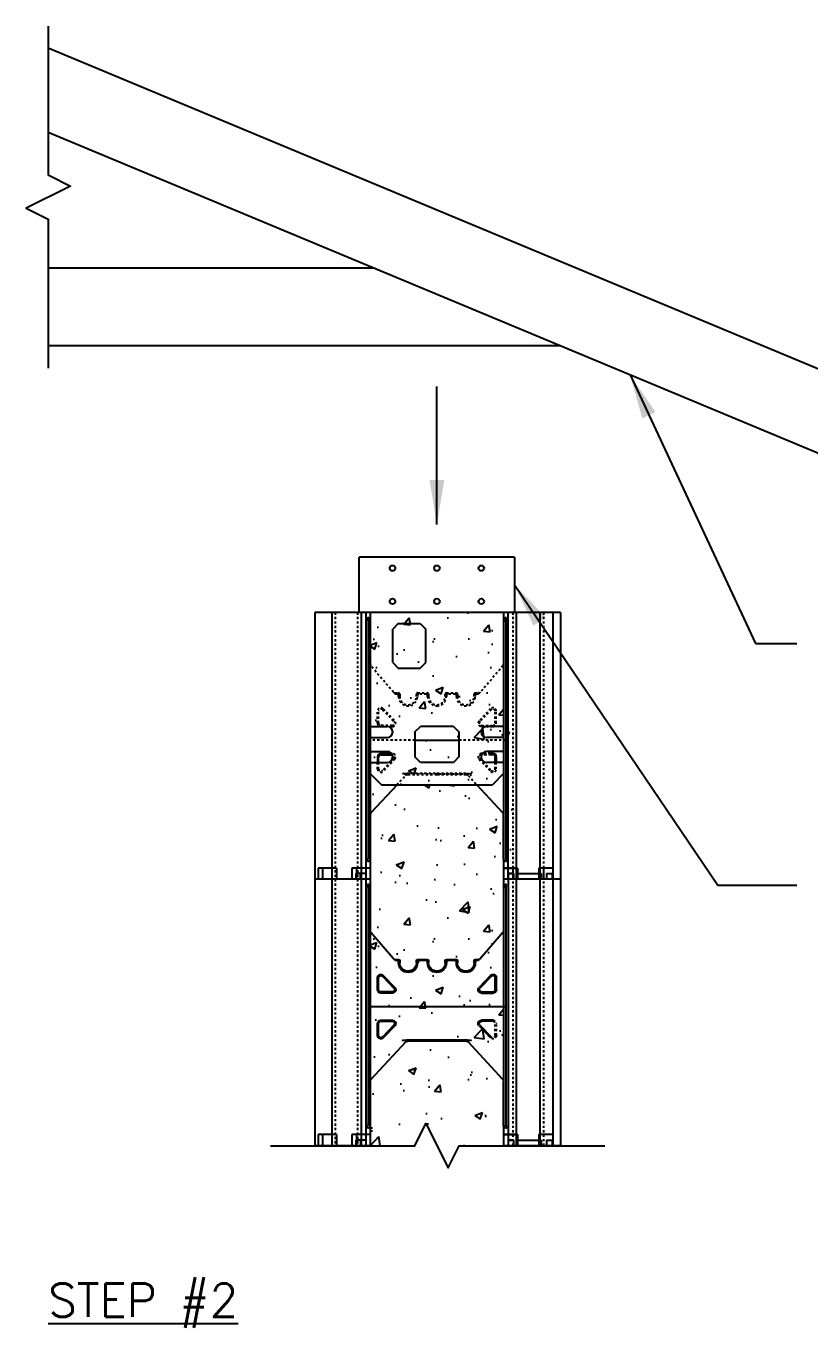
# Model space of a CAD drawing. Header units: inches. Extents: x -50 to 119, y -110 to 80.
# Drawn here: x -49.5 to -14.2, y -41.9 to 16.7 of the extents above; entities that cross this region are included whole.
import ezdxf

# ---------------------------------------------------------------- set-up
doc = ezdxf.new("R2010")
doc.units = ezdxf.units.IN
doc.header["$MEASUREMENT"] = 0
doc.linetypes.add('DASHED2', pattern=[0.375, 0.25, -0.125])
doc.linetypes.add('HIDDEN2', pattern=[0.1875, 0.125, -0.0625])
for name, color, linetype in [('LAYER 12', 12, 'Continuous'), ('LAYER 13', 13, 'Continuous'), ('LAYER 3', 3, 'Continuous'), ('LAYER 5', 5, 'Continuous'), ('LAYER 7', 7, 'Continuous'), ('LAYER 8', 8, 'Continuous')]:
    doc.layers.add(name, color=color, linetype=linetype)
doc.styles.add('NOTES', font='simplex.shx', dxfattribs={"height": 1})
doc.dimstyles.new('DIM-16', dxfattribs={"dimscale": 16, "dimtxt": 0.09375, "dimasz": 0.125, "dimexe": 0.1875, "dimexo": 0.0625, "dimgap": 0.0625, "dimtad": 0, "dimtih": 1, "dimtoh": 1, "dimdec": 4, "dimzin": 3, "dimdsep": 46, "dimlunit": 4, "dimtxsty": 'NOTES', "dimcen": 0.0625, "dimclrt": 4, "dimadec": 0, "dimazin": 0, "dimtfac": 1, "dimtdec": 4, "dimtofl": 0, "dimtmove": 0, "dimatfit": 3, "dimfxl": 1, "dimfrac": 2, "dimtolj": 1, "dimtzin": 0, "dimarcsym": 0})

# ---------------------------------------------------------------- blocks, each defined once
blk = doc.blocks.new('A$C01DD0D20')
at = {"layer": 'LAYER 12'}
for p, q in [((0.35, 12.5), (0.975, 12.5)), ((0.35, 12.5), (0.35, 0)), ((0.35, 12.5), (0.975, 12.5)), ((0.35, 12.5), (0.35, 12)), ((0.925, 12.5), (0.925, 0)), ((0.975, 12.5), (0.975, 12)), ((0.975, 12.5), (0.975, 12)), ((1.937, 12.5), (1.937, 12)), ((1.937, 12.5), (2.562, 12.5)), ((1.937, 12.5), (1.937, 12)), ((1.937, 12.5), (2.562, 12.5)), ((1.987, 12.5), (1.987, 0)), ((2.562, 12.5), (2.562, 12)), ((8.562, 12.5), (9.187, 12.5)), ((8.562, 12.5), (8.562, 12)), ((8.562, 12.5), (9.187, 12.5)), ((9.187, 12.5), (9.187, 12)), ((9.187, 12.5), (9.187, 12)), ((10.087, 12.5), (10.087, 12)), ((10.087, 12.5), (10.712, 12.5)), ((10.087, 12.5), (10.087, 12)), ((10.087, 12.5), (10.712, 12.5)), ((10.712, 12.5), (10.712, 12)), ((10.712, 12.5), (10.712, 12)), ((2.112, 12.25), (2.112, 12)), ((2.112, 12.25), (2.362, 12.25)), ((2.362, 12.25), (2.362, 0)), ((2.41, 11.727), (2.497, 11.777)), ((2.456, 11.648), (2.41, 11.727)), ((2.497, 11.777), (2.556, 11.675)), ((8.569, 11.675), (8.628, 11.777)), ((8.628, 11.777), (8.715, 11.727)), ((8.715, 11.727), (8.669, 11.648)), ((8.762, 12.25), (8.762, 0)), ((8.762, 12.25), (9.012, 12.25)), ((8.762, 12.25), (8.762, 12)), ((8.762, 12.25), (9.012, 12.25)), ((8.977, 12), (8.977, 0)), ((9.012, 12.25), (9.012, 12)), ((9.012, 12.25), (9.012, 12)), ((10.297, 12), (10.297, 0)), ((2.462, 11.625), (2.462, 0.927)), ((2.462, 11.586), (2.462, 11.623)), ((2.562, 11.65), (2.562, 9.67)), ((8.562, 9.67), (8.562, 11.65)), ((8.662, 11.625), (8.662, 0.927)), ((8.662, 11.623), (8.662, 11.586)), ((2.562, 9.67), (2.562, 2.909)), ((2.59, 9.601), (3.608, 8.411)), ((7.517, 8.411), (8.535, 9.601)), ((8.562, 2.909), (8.562, 9.67)), ((3.68, 8.38), (3.687, 8.38)), ((3.837, 8.38), (3.68, 8.38)), ((3.687, 8.38), (3.687, 8.33)), ((3.687, 8.33), (3.787, 8.33)), ((3.837, 8.28), (3.837, 8.225)), ((3.887, 8.225), (3.887, 8.33)), ((4.637, 8.33), (4.637, 8.225)), ((5.137, 8.38), (4.687, 8.38)), ((4.687, 8.225), (4.687, 8.28)), ((4.737, 8.33), (5.087, 8.33)), ((5.137, 8.28), (5.137, 8.225)), ((5.187, 8.225), (5.187, 8.33)), ((5.937, 8.33), (5.937, 8.225)), ((6.437, 8.38), (5.987, 8.38)), ((5.987, 8.225), (5.987, 8.28)), ((6.037, 8.33), (6.387, 8.33)), ((6.437, 8.28), (6.437, 8.225)), ((6.487, 8.225), (6.487, 8.33)), ((7.237, 8.33), (7.237, 8.225)), ((7.445, 8.38), (7.287, 8.38)), ((7.287, 8.225), (7.287, 8.28)), ((7.337, 8.33), (7.437, 8.33)), ((7.437, 8.33), (7.437, 8.38)), ((7.437, 8.38), (7.445, 8.38)), ((3.11, 7.63), (3.629, 7.089)), ((3.146, 7.665), (3.665, 7.124)), ((7.979, 7.665), (7.46, 7.124)), ((8.015, 7.63), (7.496, 7.089)), ((2.887, 7.02), (2.887, 7.561)), ((2.937, 7.02), (2.937, 7.561)), ((8.187, 7.02), (8.187, 7.561)), ((8.237, 7.02), (8.237, 7.561)), ((3.557, 6.92), (3.037, 6.92)), ((3.557, 6.87), (3.037, 6.87)), ((7.568, 6.92), (8.087, 6.92)), ((7.568, 6.87), (8.087, 6.87)), ((2.462, 6.25), (8.662, 6.25)), ((3.037, 5.65), (3.557, 5.65)), ((3.037, 5.6), (3.557, 5.6)), ((3.629, 5.431), (3.11, 4.89)), ((3.665, 5.396), (3.146, 4.855)), ((7.46, 5.396), (7.979, 4.855)), ((7.496, 5.431), (8.015, 4.89)), ((8.087, 5.65), (7.568, 5.65)), ((8.087, 5.6), (7.568, 5.6)), ((8.187, 4.959), (8.187, 5.5)), ((8.237, 4.959), (8.237, 5.5)), ((4.192, 4.77), (4.036, 4.755)), ((4.036, 4.735), (4.192, 4.72)), ((5.562, 4.77), (4.192, 4.77)), ((4.192, 4.72), (5.562, 4.72)), ((4.25, 4.7), (5.562, 4.7)), ((6.933, 4.77), (5.562, 4.77)), ((5.562, 4.72), (6.933, 4.72)), ((5.562, 4.7), (6.875, 4.7)), ((7.089, 4.755), (6.933, 4.77)), ((6.933, 4.72), (7.089, 4.735)), ((2.592, 2.979), (4.144, 4.656)), ((6.981, 4.656), (8.533, 2.979)), ((2.562, 0.9), (2.562, 2.909)), ((8.562, 2.909), (8.562, 0.9)), ((2.456, 0.902), (2.41, 0.823)), ((2.41, 0.823), (2.497, 0.773)), ((2.462, 0.964), (2.462, 0.927)), ((2.497, 0.773), (2.556, 0.875)), ((8.569, 0.875), (8.628, 0.773)), ((8.628, 0.773), (8.715, 0.823)), ((8.662, 0.927), (8.662, 0.964)), ((8.715, 0.823), (8.669, 0.902)), ((0.35, 0.5), (0.975, 0.5)), ((0.35, 0.5), (0.975, 0.5)), ((0.35, 0.5), (0.35, 0)), ((0.35, 0.5), (0.975, 0.5)), ((0.35, 0.5), (0.35, 0)), ((0.35, 0.5), (0.975, 0.5)), ((0.35, 0.5), (0.975, 0.5)), ((0.35, 0.5), (0.975, 0.5)), ((0.35, 0.5), (0.975, 0.5)), ((0.35, 0.5), (0.35, 0)), ((0.35, 0.5), (0.975, 0.5)), ((0.35, 0.5), (0.35, 0)), ((0.35, 0.5), (0.975, 0.5)), ((0.35, 0.5), (0.975, 0.5)), ((0.35, 0.5), (0.975, 0.5)), ((0.35, 0.5), (0.975, 0.5)), ((0.35, 0.5), (0.35, 0)), ((0.35, 0.5), (0.975, 0.5)), ((0.35, 0.5), (0.975, 0.5)), ((0.35, 0.5), (0.975, 0.5)), ((0.35, 0.5), (0.975, 0.5)), ((0.35, 0.5), (0.35, 0)), ((0.35, 0.5), (0.975, 0.5)), ((0.35, 0.5), (0.975, 0.5)), ((0.35, 0.5), (0.975, 0.5)), ((0.35, 0.5), (0.35, 0)), ((0.35, 0.5), (0.975, 0.5)), ((0.35, 0.5), (0.35, 0)), ((0.35, 0.5), (0.35, 0)), ((0.375, 0.25), (0.375, 0)), ((0.625, 0.25), (0.375, 0.25)), ((0.375, 0.25), (0.375, 0)), ((0.625, 0.25), (0.375, 0.25)), ((0.375, 0.25), (0.375, 0)), ((0.625, 0.25), (0.375, 0.25)), ((0.625, 0.25), (0.625, 0)), ((0.625, 0.25), (0.625, 0)), ((0.625, 0.25), (0.625, 0)), ((1.937, 0.25), (0.875, 0.25)), ((0.875, 0.25), (0.875, 0)), ((1.937, 0.25), (0.875, 0.25)), ((0.875, 0.25), (0.875, 0)), ((1.937, 0.25), (0.875, 0.25)), ((0.875, 0.25), (0.875, 0)), ((0.975, 0.5), (0.975, 0)), ((0.975, 0.5), (0.975, 0)), ((0.975, 0.5), (0.975, 0)), ((0.975, 0.5), (0.975, 0)), ((0.975, 0.5), (0.975, 0)), ((0.975, 0.5), (0.975, 0)), ((0.975, 0.5), (0.975, 0)), ((0.975, 0.5), (0.975, 0)), ((0.975, 0.5), (0.975, 0)), ((0.975, 0.5), (0.975, 0)), ((0.975, 0.5), (0.975, 0)), ((0.975, 0.5), (0.975, 0)), ((0.975, 0.5), (0.975, 0)), ((0.975, 0.5), (0.975, 0)), ((0.975, 0.5), (0.975, 0)), ((0.975, 0.5), (0.975, 0)), ((0.975, 0.5), (0.975, 0)), ((0.975, 0.5), (0.975, 0)), ((0.975, 0.5), (0.975, 0)), ((0.975, 0.5), (0.975, 0)), ((1.937, 0.5), (1.937, 0)), ((1.937, 0.5), (2.562, 0.5)), ((1.937, 0.5), (1.937, 0)), ((1.937, 0.5), (2.562, 0.5)), ((1.937, 0.5), (1.937, 0)), ((1.937, 0.5), (2.562, 0.5)), ((1.937, 0.5), (1.937, 0)), ((1.937, 0.5), (2.562, 0.5)), ((1.937, 0.5), (1.937, 0)), ((1.937, 0.5), (2.562, 0.5)), ((1.937, 0.5), (1.937, 0)), ((1.937, 0.5), (2.562, 0.5)), ((1.937, 0.5), (1.937, 0)), ((1.937, 0.5), (2.562, 0.5)), ((1.937, 0.5), (1.937, 0)), ((2.562, 0.5), (1.937, 0.5)), ((1.937, 0.5), (1.937, 0)), ((1.937, 0.5), (2.562, 0.5)), ((1.937, 0.5), (1.937, 0)), ((1.937, 0.5), (2.562, 0.5)), ((1.937, 0.5), (1.937, 0)), ((1.937, 0.5), (2.562, 0.5)), ((1.937, 0.5), (1.937, 0)), ((1.937, 0.5), (2.562, 0.5)), ((1.937, 0.5), (1.937, 0)), ((1.937, 0.5), (2.562, 0.5)), ((1.937, 0.5), (1.937, 0)), ((1.937, 0.5), (2.562, 0.5)), ((1.937, 0.5), (1.937, 0)), ((1.937, 0.5), (2.562, 0.5)), ((1.937, 0.5), (1.937, 0)), ((1.937, 0.5), (2.562, 0.5)), ((1.937, 0.5), (1.937, 0)), ((1.937, 0.5), (2.562, 0.5)), ((1.937, 0.5), (1.937, 0)), ((1.937, 0.5), (2.562, 0.5)), ((1.937, 0.5), (1.937, 0)), ((2.562, 0.5), (1.937, 0.5)), ((1.937, 0.5), (1.937, 0)), ((1.937, 0.5), (2.562, 0.5)), ((1.937, 0.5), (1.937, 0)), ((1.937, 0.5), (2.562, 0.5)), ((1.937, 0.5), (1.937, 0)), ((2.562, 0.5), (1.937, 0.5)), ((1.937, 0.5), (1.937, 0)), ((1.937, 0.5), (2.562, 0.5)), ((2.112, 0.25), (2.112, 0)), ((2.112, 0.25), (2.362, 0.25)), ((2.112, 0.25), (2.112, 0)), ((2.112, 0.25), (2.362, 0.25)), ((2.112, 0.25), (2.112, 0)), ((2.112, 0.25), (2.362, 0.25)), ((2.112, 0.25), (2.112, 0)), ((2.362, 0.25), (2.112, 0.25)), ((2.112, 0.25), (2.112, 0)), ((2.112, 0.25), (2.362, 0.25)), ((2.112, 0.25), (2.112, 0)), ((2.112, 0.25), (2.362, 0.25)), ((2.112, 0.25), (2.112, 0)), ((2.112, 0.25), (2.362, 0.25)), ((2.112, 0.25), (2.112, 0)), ((2.112, 0.25), (2.362, 0.25)), ((2.112, 0.25), (2.112, 0)), ((2.112, 0.25), (2.362, 0.25)), ((2.112, 0.25), (2.112, 0)), ((2.362, 0.25), (2.112, 0.25)), ((2.112, 0.25), (2.112, 0)), ((2.112, 0.25), (2.362, 0.25)), ((2.112, 0.25), (2.112, 0)), ((2.362, 0.25), (2.112, 0.25)), ((2.362, 0.25), (2.362, 0)), ((2.362, 0.25), (2.362, 0)), ((2.362, 0.25), (2.362, 0)), ((2.562, 0.5), (2.562, 0)), ((2.562, 0.5), (2.562, 0)), ((2.562, 0.5), (2.562, 0)), ((2.562, 0.5), (2.562, 0)), ((2.562, 0.5), (2.562, 0)), ((2.562, 0.5), (2.562, 0)), ((2.562, 0.5), (2.562, 0)), ((2.562, 0.5), (2.562, 0)), ((2.562, 0.5), (2.562, 0)), ((2.562, 0.5), (2.562, 0)), ((2.562, 0.5), (2.562, 0)), ((8.562, 0.5), (9.183, 0.5)), ((8.562, 0.5), (9.183, 0.5)), ((8.562, 0.5), (9.183, 0.5)), ((8.758, 0.25), (8.758, 0)), ((8.758, 0.25), (9.008, 0.25)), ((8.758, 0.25), (9.008, 0.25)), ((8.758, 0.25), (8.758, 0)), ((8.758, 0.25), (9.008, 0.25)), ((8.762, 0.5), (8.762, 0)), ((8.762, 0.5), (9.387, 0.5)), ((8.962, 0.25), (9.212, 0.25)), ((9.008, 0.25), (9.008, 0)), ((9.008, 0.25), (9.008, 0)), ((9.008, 0.25), (9.008, 0)), ((9.183, 0.5), (9.183, 0)), ((9.183, 0.5), (9.183, 0)), ((9.183, 0.5), (9.183, 0)), ((9.212, 0.25), (9.212, 0)), ((9.387, 0.5), (9.387, 0)), ((10.083, 0.5), (10.083, 0)), ((10.083, 0.5), (10.708, 0.5)), ((10.083, 0.5), (10.083, 0)), ((10.083, 0.5), (10.708, 0.5)), ((10.083, 0.5), (10.083, 0)), ((10.083, 0.5), (10.708, 0.5)), ((10.287, 0.5), (10.287, 0)), ((10.287, 0.5), (10.912, 0.5)), ((10.708, 0.5), (10.708, 0)), ((10.708, 0.5), (10.708, 0)), ((10.708, 0.5), (10.708, 0)), ((10.912, 0.5), (10.912, 0))]:
    blk.add_line(p, q, dxfattribs=at)
at = {"layer": 'LAYER 12', "linetype": 'DASHED2', "ltscale": 0.15}
for p, q in [((0.765, 12.5), (0.765, 0)), ((2.147, 12.5), (2.147, 0)), ((9.137, 12), (9.137, 0)), ((10.137, 12), (10.137, 0)), ((2.887, 4.959), (2.887, 5.5)), ((2.937, 4.959), (2.937, 5.5))]:
    blk.add_line(p, q, dxfattribs=at)
at = {"layer": 'LAYER 12'}
for centre, radius, start, end in [((2.412, 11.623), 0.05, 0, 30), ((2.512, 11.65), 0.05, 0, 30), ((8.612, 11.65), 0.05, 150, 180), ((8.712, 11.623), 0.05, 150, 180), ((2.662, 9.67), 0.1, 180, 223.83086), ((8.462, 9.67), 0.1, 316.16914, 360), ((3.68, 8.48), 0.1, 223.83086, 270), ((3.787, 8.28), 0.05, 360, 90), ((3.837, 8.33), 0.05, 0, 90), ((4.262, 8.225), 0.425, 180, 360), ((4.262, 8.225), 0.375, 180, 0), ((4.687, 8.33), 0.05, 90, 180), ((4.737, 8.28), 0.05, 90, 180), ((5.087, 8.28), 0.05, 360, 90), ((5.137, 8.33), 0.05, 0, 90), ((5.562, 8.225), 0.425, 180, 270), ((5.562, 8.225), 0.375, 180, 270), ((5.562, 8.225), 0.425, 270, 0), ((5.562, 8.225), 0.375, 270, 0), ((5.987, 8.33), 0.05, 90, 180), ((6.037, 8.28), 0.05, 90, 180), ((6.387, 8.28), 0.05, 0, 90), ((6.437, 8.33), 0.05, 0, 90), ((6.862, 8.225), 0.425, 180, 0), ((6.862, 8.225), 0.375, 180, 0), ((7.287, 8.33), 0.05, 90, 180), ((7.337, 8.28), 0.05, 90, 180), ((7.445, 8.48), 0.1, 270, 316.16914), ((3.037, 7.561), 0.15, 43.83086, 180), ((3.037, 7.561), 0.1, 43.83086, 180), ((8.087, 7.561), 0.15, 0, 136.16914), ((8.087, 7.561), 0.1, 0, 136.16914), ((3.557, 7.02), 0.15, 270, 43.83086), ((3.557, 7.02), 0.1, 270, 43.83086), ((7.568, 7.02), 0.15, 136.16914, 270), ((7.568, 7.02), 0.1, 136.16914, 270), ((3.037, 7.02), 0.15, 180, 270), ((3.037, 7.02), 0.1, 180, 270), ((8.087, 7.02), 0.15, 270, 0), ((8.087, 7.02), 0.1, 270, 360), ((3.557, 5.5), 0.15, 316.16914, 90), ((3.557, 5.5), 0.1, 316.16914, 90), ((7.568, 5.5), 0.15, 90, 223.83086), ((7.568, 5.5), 0.1, 90, 223.83086), ((8.087, 5.5), 0.15, 360, 90), ((8.087, 5.5), 0.1, 0, 90), ((4.037, 4.745), 0.01, 97.40989, 262.59011), ((4.25, 4.55), 0.15, 90, 135), ((6.875, 4.55), 0.15, 45, 90), ((7.088, 4.745), 0.01, 277.40989, 82.59011), ((8.087, 4.959), 0.15, 223.83086, 360), ((8.087, 4.959), 0.1, 223.83086, 0), ((2.662, 2.909), 0.1, 135, 180), ((8.462, 2.909), 0.1, 360, 45), ((2.412, 0.927), 0.05, 330, 360), ((2.512, 0.9), 0.05, 330, 360), ((8.612, 0.9), 0.05, 180, 210), ((8.712, 0.927), 0.05, 180, 210)]:
    blk.add_arc(centre, radius, start, end, dxfattribs=at)
at = {"layer": 'LAYER 12', "linetype": 'DASHED2', "ltscale": 0.15}
for centre, radius, start, end in [((3.037, 5.5), 0.15, 90, 180), ((3.037, 5.5), 0.1, 90, 180), ((3.037, 4.959), 0.15, 180, 316.16914), ((3.037, 4.959), 0.1, 180, 316.16914)]:
    blk.add_arc(centre, radius, start, end, dxfattribs=at)
at = {"layer": 'LAYER 5'}
for p, q in [((2.562, 12.5), (2.562, 0)), ((8.562, 12.5), (8.562, 0)), ((0, 12), (0, 0)), ((0, 12), (2.562, 12)), ((8.562, 12), (11.062, 12)), ((11.062, 12), (11.062, 0)), ((0, 0), (2.562, 0)), ((8.562, 0), (11.062, 0))]:
    blk.add_line(p, q, dxfattribs=at)
blk = doc.blocks.new('A$C22584B8D')
at = {"layer": 'LAYER 5'}
for p, q in [((0, 7.75), (0, 10.25)), ((7, 10.25), (0, 10.25)), ((7, 10.25), (7, 7.75)), ((7, 7.75), (0, 7.75)), ((0.5, 7.75), (0.5, 2.625)), ((6.5, 7.75), (6.5, 2.625)), ((1.761, 7.25), (1.511, 7)), ((1.761, 7.25), (2.75, 7.25)), ((2.75, 7.25), (3, 7)), ((1.511, 5.5), (1.511, 7)), ((3, 5.5), (3, 7)), ((1.511, 5.5), (1.761, 5.25)), ((2.75, 5.25), (3, 5.5)), ((1.761, 5.25), (2.75, 5.25)), ((0.5, 2.625), (1.261, 2.625)), ((2.511, 2.375), (2.761, 2.625)), ((2.511, 2.375), (2.511, 1.25)), ((4.239, 2.625), (2.761, 2.625)), ((4.239, 2.625), (4.489, 2.375)), ((4.489, 2.375), (4.489, 1.25)), ((6.5, 2.625), (5.739, 2.625)), ((0.5, 2.125), (0.5, 1.5)), ((0.5, 2.125), (1.261, 2.125)), ((6.5, 2.125), (5.739, 2.125)), ((6.5, 2.125), (6.5, 1.5)), ((0.5, 1.5), (1.261, 1.5)), ((2.761, 1), (2.511, 1.25)), ((4.489, 1.25), (4.239, 1)), ((6.5, 1.5), (5.739, 1.5)), ((0.5, 1), (0.5, 0.5)), ((0.5, 1), (1.261, 1)), ((4.239, 1), (2.761, 1)), ((6.5, 1), (5.739, 1)), ((6.5, 1), (6.5, 0.5)), ((0.5, 0.5), (1, 0)), ((1, 0), (6, 0)), ((6.5, 0.5), (6, 0))]:
    blk.add_line(p, q, dxfattribs=at)
for centre in [(1.5, 9.75), (3.5, 9.75), (5.5, 9.75), (1.5, 8.25), (3.5, 8.25), (5.5, 8.25)]:
    blk.add_circle(centre, 0.125, dxfattribs=at)
for centre, start, end in [((1.261, 2.375), 270, 90), ((5.739, 2.375), 90, 270), ((1.261, 1.25), 270, 90), ((5.739, 1.25), 90, 270)]:
    blk.add_arc(centre, 0.25, start, end, dxfattribs=at)

msp = doc.modelspace()

# ---------------------------------------------------------------- hatches: boundary and pattern name
at = {"layer": 'LAYER 13'}
h = msp.add_hatch(dxfattribs=at)
h.set_pattern_fill('AR-CONC', color=256, scale=0.5, style=0)
h.set_pattern_definition([(50, (-34.0443, -21.2036), (3.5863, -0.31376), [0.375, -4.125]), (355, (-34.0443, -21.2036), (-0.6938, 3.761), [0.3, -3.3]), (100.45, (-33.7454, -21.2298), (2.89255, 3.4472), [0.3187, -3.5057]), (46.184, (-34.0443, -20.2036), (5.3362, -0.8276), [0.5625, -6.1875]), (96.636, (-33.5996, -20.2726), (4.6733, 4.8706), [0.478, -5.2586]), (351.184, (-34.044, -20.2036), (4.6733, 4.8706), [0.45, -4.95]), (21, (-33.5443, -20.4536), (2.9845, -2.0131), [0.375, -4.125]), (326, (-33.5443, -20.4536), (1.2166, 3.6258), [0.3, -3.3]), (71.45, (-33.2956, -20.6214), (4.2011, 1.6127), [0.3187, -3.5057]), (37.5, (-34.0443, -21.2036), (0.0608, 1.66447), [0, -3.26, 0, -3.35, 0, -3.3125]), (7.5, (-34.0443, -21.2036), (1.31535, 1.97206), [0, -1.91, 0, -3.185, 0, -1.2625]), (327.5, (-35.1593, -21.2036), (2.66911, -0.11277), [0, -1.25, 0, -3.9, 0, -5.175]), (317.5, (-35.6593, -21.2036), (2.91593, 0.50052), [0, -1.625, 0, -2.59, 0, -3.675])])
h.paths.add_polyline_path([(-31.54427, -10.45362), (-31.79427, -10.20362), (-32.78281, -10.20362), (-33.03281, -10.45362), (-33.03281, -11.95362), (-32.78281, -12.20362), (-31.79427, -12.20362), (-31.54427, -11.95362)], flags=16)
h.paths.add_polyline_path([(-28.04427, -9.70362), (-34.04427, -9.70362), (-34.04427, -12.03339, 0.19361452), (-34.01641, -12.10265), (-32.99878, -13.29288, 0.22352826), (-32.91927, -13.32335), (-32.91927, -13.32362), (-32.76927, -13.32362, -0.41421356), (-32.71927, -13.37362), (-32.71927, -13.47862, 1), (-31.96927, -13.47862), (-31.96927, -13.37362, -0.41421356), (-31.91927, -13.32362), (-31.46927, -13.32362, -0.41421356), (-31.41927, -13.37362), (-31.41927, -13.47862, 0.41421356), (-31.04427, -13.85362, 0.41421356), (-30.66927, -13.47862), (-30.66927, -13.37362, -0.41421356), (-30.61927, -13.32362), (-30.16927, -13.32362, -0.41421356), (-30.11927, -13.37362), (-30.11927, -13.47862, 1), (-29.36927, -13.47862), (-29.36927, -13.37362, -0.41421356), (-29.31927, -13.32362), (-29.16189, -13.32362, 0.2344145), (-29.08227, -13.28412), (-28.06464, -12.09389, 0.16689885), (-28.04427, -12.03222)])
h.paths.add_polyline_path([(-31.54427, -11.95362), (-31.79427, -12.20362), (-32.78281, -12.20362), (-33.03281, -11.95362), (-33.03281, -10.45362), (-32.78281, -10.20362), (-31.79427, -10.20362), (-31.54427, -10.45362)], flags=16)
h.paths.add_polyline_path([(-28.62747, -14.03872, -0.67558283), (-28.36927, -14.1426), (-28.36927, -14.68362, -0.34025682), (-28.48086, -14.82862), (-28.04427, -14.82862), (-28.04427, -12.03222, -0.16689885), (-28.06464, -12.09389), (-29.08227, -13.28412, -0.2344145), (-29.16189, -13.32362), (-29.16927, -13.32362), (-29.16927, -13.37362), (-29.26927, -13.37362, 0.41421356), (-29.31927, -13.42362), (-29.31927, -13.47862, -1), (-30.16927, -13.47862), (-30.16927, -13.42362, 0.41421356), (-30.21927, -13.37362), (-30.56927, -13.37362, 0.41421356), (-30.61927, -13.42362), (-30.61927, -13.47862, -0.41421356), (-31.04427, -13.90362, -0.41421356), (-31.46927, -13.47862), (-31.46927, -13.42362, 0.41421356), (-31.51927, -13.37362), (-31.86927, -13.37362, 0.41421356), (-31.91927, -13.42362), (-31.91927, -13.47862, -1), (-32.76927, -13.47862), (-32.76927, -13.42362, 0.41421356), (-32.81927, -13.37362), (-32.91927, -13.37362), (-32.91927, -13.32362), (-32.92664, -13.32362, -0.20422097), (-32.99878, -13.29288), (-34.01641, -12.10265, -0.19361452), (-34.04427, -12.03339), (-34.04427, -14.82862), (-33.60767, -14.82862, -0.34025682), (-33.71927, -14.68362), (-33.71927, -14.1426, -0.67558283), (-33.46106, -14.03872), (-32.94168, -14.57974, -0.66082475), (-33.04988, -14.83362), (-33.23306, -14.83362, -0.90453403), (-33.28281, -15.32862), (-34.04427, -15.32862), (-34.04427, -15.45362), (-32.03281, -15.45362), (-32.03281, -15.07862), (-31.78281, -14.82862), (-30.30572, -14.82862), (-30.05572, -15.07862), (-30.05572, -15.45362), (-28.04427, -15.45362), (-28.04427, -15.32862), (-28.80572, -15.32862, -0.90453403), (-28.85547, -14.83362), (-29.03865, -14.83362, -0.66082475), (-29.14686, -14.57974)])
h.paths.add_polyline_path([(-28.41927, -14.1426, 0.67558283), (-28.59141, -14.07335), (-29.11079, -14.61437, 0.66082475), (-29.03865, -14.78362), (-28.51927, -14.78362, 0.41421356), (-28.41927, -14.68362)], flags=17)
h.paths.add_polyline_path([(-28.04427, -14.82862), (-28.48086, -14.82862, -0.06482094), (-28.51927, -14.83362), (-28.85547, -14.83362, 0.90453403), (-28.80572, -15.32862), (-28.04427, -15.32862)], flags=17)
h.paths.add_polyline_path([(-32.97775, -14.61437), (-33.49713, -14.07335, 0.67558283), (-33.66927, -14.1426), (-33.66927, -14.68362, 0.41421356), (-33.56927, -14.78362), (-33.04988, -14.78362, 0.66082475)], flags=17)
h.paths.add_polyline_path([(-33.23306, -14.83362), (-33.56927, -14.83362, -0.06482094), (-33.60767, -14.82862), (-34.04427, -14.82862), (-34.04427, -15.32862), (-33.28281, -15.32862, 0.90453403)], flags=17)
h.paths.add_polyline_path([(-30.05572, -15.07862), (-30.30572, -14.82862), (-31.78281, -14.82862), (-32.03281, -15.07862), (-32.03281, -15.45362), (-30.05572, -15.45362)])
h.paths.add_polyline_path([(-30.05572, -15.45362), (-32.03281, -15.45362), (-32.03281, -16.20362), (-31.78281, -16.45362), (-30.30572, -16.45362), (-30.05572, -16.20362)], flags=17)
h.paths.add_polyline_path([(-32.03281, -15.45362), (-34.04427, -15.45362), (-34.04427, -15.95362), (-33.28281, -15.95362, -0.23606798), (-33.08281, -16.05362), (-33.04988, -16.05362, -0.66082475), (-32.94168, -16.3075), (-33.46106, -16.84853, -0.67558283), (-33.71927, -16.74465), (-33.71927, -16.45362), (-34.04427, -16.45362), (-34.04427, -16.95362), (-33.54427, -17.45362), (-32.85265, -17.45362), (-32.46754, -17.05208, -0.20979318), (-32.35713, -17.00362), (-32.41454, -16.98362), (-32.56999, -16.9686, -0.90803598), (-32.57065, -16.94871), (-32.41454, -16.93362), (-31.04427, -16.93362), (-29.674, -16.93362), (-29.51854, -16.94864, -0.90803598), (-29.51789, -16.96854), (-29.674, -16.98362), (-29.7314, -17.00362, -0.19891237), (-29.62533, -17.04756), (-29.24954, -17.45362), (-28.54427, -17.45362), (-28.04427, -16.95362), (-28.04427, -16.45362), (-28.36927, -16.45362), (-28.36927, -16.74465, -0.67558283), (-28.62747, -16.84853), (-29.14686, -16.3075, -0.66082475), (-29.03865, -16.05362), (-29.00572, -16.05362, -0.23606798), (-28.80572, -15.95362), (-28.04427, -15.95362), (-28.04427, -15.45362), (-30.05572, -15.45362), (-30.05572, -16.20362), (-30.30572, -16.45362), (-31.78281, -16.45362), (-32.03281, -16.20362)])
h.paths.add_polyline_path([(-33.56927, -16.05362), (-33.48281, -16.05362), (-33.08281, -16.05362, 0.23606798), (-33.28281, -15.95362), (-34.04427, -15.95362), (-34.04427, -16.45362), (-33.71927, -16.45362), (-33.71927, -16.20362, -0.41421356)])
h.paths.add_polyline_path([(-33.05368, -16.10362), (-33.51194, -16.10362), (-33.56927, -16.10362, 0.41421356), (-33.66927, -16.20362), (-33.66927, -16.45362), (-33.28281, -16.45362, 0.54057494)], flags=17)
h.paths.add_polyline_path([(-28.41927, -16.20362, 0.41421356), (-28.51927, -16.10362), (-28.57659, -16.10362), (-29.03485, -16.10362, 0.54057494), (-28.80572, -16.45362), (-28.41927, -16.45362)], flags=17)
h.paths.add_polyline_path([(-27.62927, -9.70362), (-27.84427, -9.70362), (-27.84427, -21.20362), (-27.62927, -21.20362)])
h.paths.add_polyline_path([(-28.41927, -16.45362), (-28.80572, -16.45362, -0.20422097), (-28.98607, -16.37676), (-28.59141, -16.8139, 0.67558283), (-28.41927, -16.74465)], flags=17)
h.paths.add_polyline_path([(-29.62533, -17.04756, 0.19891237), (-29.7314, -17.00362), (-31.04427, -17.00362), (-32.35713, -17.00362, 0.20979318), (-32.46754, -17.05208), (-32.85265, -17.45362), (-29.24954, -17.45362)], flags=17)
h.paths.add_polyline_path([(-28.04427, -16.95362), (-28.54427, -17.45362), (-29.24954, -17.45362), (-28.07356, -18.72434, -0.19891237), (-28.04427, -18.79505)])
h.paths.add_polyline_path([(-32.839, -17.45362), (-33.54427, -17.45362), (-34.04427, -16.95362), (-34.04427, -18.79505, -0.17887258), (-34.02023, -18.73001)])
h = msp.add_hatch(dxfattribs=at)
h.set_pattern_fill('AR-CONC', color=256, scale=0.5, style=0)
h.set_pattern_definition([(50, (-34.0443, -34.7036), (3.5863, -0.31376), [0.375, -4.125]), (355, (-34.0443, -34.7036), (-0.69376, 3.76096), [0.3, -3.3]), (100.451, (-33.7454, -34.7298), (2.89255, 3.4472), [0.3187, -3.5057]), (46.184, (-34.0443, -33.7036), (5.3362, -0.8276), [0.5625, -6.1875]), (96.636, (-33.5996, -33.7726), (4.6733, 4.8706), [0.478, -5.2586]), (351.184, (-34.044, -33.7036), (4.6733, 4.8706), [0.45, -4.95]), (21, (-33.5443, -33.9536), (2.98454, -2.0131), [0.375, -4.125]), (326, (-33.5443, -33.9536), (1.2166, 3.62575), [0.3, -3.3]), (71.451, (-33.2956, -34.1214), (4.2011, 1.61265), [0.3187, -3.5057]), (37.5, (-34.0443, -34.7036), (0.0608, 1.66447), [0, -3.26, 0, -3.35, 0, -3.3125]), (7.5, (-34.0443, -34.7036), (1.31535, 1.97206), [0, -1.91, 0, -3.185, 0, -1.2625]), (327.5, (-35.1593, -34.7036), (2.66911, -0.11277), [0, -1.25, 0, -3.9, 0, -5.175]), (317.5, (-35.6593, -34.7036), (2.91593, 0.50052), [0, -1.625, 0, -2.59, 0, -3.675])])
h.paths.add_polyline_path([(-28.04427, -18.79505, 0.19891237), (-28.07356, -18.72434), (-29.24954, -17.45362), (-32.839, -17.45362), (-34.02023, -18.73001, 0.17887258), (-34.04427, -18.79505), (-34.04427, -20.80317), (-34.04427, -21.70362), (-34.04427, -24.03339, 0.19361452), (-34.01641, -24.10265), (-32.99878, -25.29288, 0.22352826), (-32.91927, -25.32335), (-32.91927, -25.32362), (-32.76927, -25.32362, -0.41421356), (-32.71927, -25.37362), (-32.71927, -25.47862, 1), (-31.96927, -25.47862), (-31.96927, -25.37362, -0.41421356), (-31.91927, -25.32362), (-31.46927, -25.32362, -0.41421356), (-31.41927, -25.37362), (-31.41927, -25.47862, 0.41421356), (-31.04427, -25.85362, 0.41421356), (-30.66927, -25.47862), (-30.66927, -25.37362, -0.41421356), (-30.61927, -25.32362), (-30.16927, -25.32362, -0.41421356), (-30.11927, -25.37362), (-30.11927, -25.47862, 1), (-29.36927, -25.47862), (-29.36927, -25.37362, -0.41421356), (-29.31927, -25.32362), (-29.16189, -25.32362, 0.2344145), (-29.08227, -25.28412), (-28.06464, -24.09389, 0.16689885), (-28.04427, -24.03222), (-28.04427, -21.20362)])
h.paths.add_polyline_path([(-28.04427, -24.03222, -0.16689885), (-28.06464, -24.09389), (-29.08227, -25.28412, -0.2344145), (-29.16189, -25.32362), (-29.16927, -25.32362), (-29.16927, -25.37362), (-29.26927, -25.37362, 0.41421356), (-29.31927, -25.42362), (-29.31927, -25.47862, -1), (-30.16927, -25.47862), (-30.16927, -25.42362, 0.41421356), (-30.21927, -25.37362), (-30.56927, -25.37362, 0.41421356), (-30.61927, -25.42362), (-30.61927, -25.47862, -0.41421356), (-31.04427, -25.90362, -0.41421356), (-31.46927, -25.47862), (-31.46927, -25.42362, 0.41421356), (-31.51927, -25.37362), (-31.86927, -25.37362, 0.41421356), (-31.91927, -25.42362), (-31.91927, -25.47862, -1), (-32.76927, -25.47862), (-32.76927, -25.42362, 0.41421356), (-32.81927, -25.37362), (-32.91927, -25.37362), (-32.91927, -25.32362), (-32.92664, -25.32362, -0.20422097), (-32.99878, -25.29288), (-34.01641, -24.10265, -0.19361452), (-34.04427, -24.03339), (-34.04427, -27.45362), (-28.04427, -27.45362)])
h.paths.add_polyline_path([(-29.14686, -26.57974), (-28.62747, -26.03872, -0.67558283), (-28.36927, -26.1426), (-28.36927, -26.68362, -0.41421356), (-28.51927, -26.83362), (-29.03865, -26.83362, -0.66082475)], flags=16)
h.paths.add_polyline_path([(-29.11079, -26.61437), (-28.59141, -26.07335, -0.67558283), (-28.41927, -26.1426), (-28.41927, -26.68362, -0.41421356), (-28.51927, -26.78362), (-29.03865, -26.78362, -0.66082475)], flags=0)
h.paths.add_polyline_path([(-33.04988, -26.83362), (-33.56927, -26.83362, -0.41421356), (-33.71927, -26.68362), (-33.71927, -26.1426, -0.67558283), (-33.46106, -26.03872), (-32.94168, -26.57974, -0.66082475)], flags=16)
h.paths.add_polyline_path([(-33.04988, -26.78362), (-33.56927, -26.78362, -0.41421356), (-33.66927, -26.68362), (-33.66927, -26.1426, -0.67558283), (-33.49713, -26.07335), (-32.97775, -26.61437, -0.66082475)], flags=0)
h.paths.add_polyline_path([(-28.41927, -26.1426, 0.67558283), (-28.59141, -26.07335), (-29.11079, -26.61437, 0.66082475), (-29.03865, -26.78362), (-28.51927, -26.78362, 0.41421356), (-28.41927, -26.68362)], flags=0)
h.paths.add_polyline_path([(-32.97775, -26.61437), (-33.49713, -26.07335, 0.67558283), (-33.66927, -26.1426), (-33.66927, -26.68362, 0.41421356), (-33.56927, -26.78362), (-33.04988, -26.78362, 0.66082475)], flags=0)
h.paths.add_polyline_path([(-33.04988, -28.10362), (-33.56927, -28.10362, 0.41421356), (-33.66927, -28.20362), (-33.66927, -28.74465, 0.67558283), (-33.49713, -28.8139), (-32.97775, -28.27288, 0.66082475)], flags=0)
h.paths.add_polyline_path([(-28.04427, -27.45362), (-34.04427, -27.45362), (-34.04427, -30.79505, -0.17887258), (-34.02023, -30.73001), (-32.47108, -29.05608, -0.21910702), (-32.35713, -29.00362), (-32.41454, -28.98362), (-32.56999, -28.9686, -0.90803598), (-32.57065, -28.94871), (-32.41454, -28.93362), (-31.04427, -28.93362), (-29.674, -28.93362), (-29.51854, -28.94864, -0.90803598), (-29.51789, -28.96854), (-29.674, -28.98362), (-29.7314, -29.00362, -0.19891237), (-29.62533, -29.04756), (-28.07356, -30.72434, -0.19891237), (-28.04427, -30.79505)])
h.paths.add_polyline_path([(-32.94168, -28.3075), (-33.46106, -28.84853, -0.67558283), (-33.71927, -28.74465), (-33.71927, -28.20362, -0.41421356), (-33.56927, -28.05362), (-33.04988, -28.05362, -0.66082475)], flags=16)
h.paths.add_polyline_path([(-32.97775, -28.27288), (-33.49713, -28.8139, -0.67558283), (-33.66927, -28.74465), (-33.66927, -28.20362, -0.41421356), (-33.56927, -28.10362), (-33.04988, -28.10362, -0.66082475)], flags=0)
h.paths.add_polyline_path([(-29.03865, -28.05362), (-28.51927, -28.05362, -0.41421356), (-28.36927, -28.20362), (-28.36927, -28.74465, -0.67558283), (-28.62747, -28.84853), (-29.14686, -28.3075, -0.66082475)], flags=16)
h.paths.add_polyline_path([(-29.03865, -28.10362), (-28.51927, -28.10362, -0.41421356), (-28.41927, -28.20362), (-28.41927, -28.74465, -0.67558283), (-28.59141, -28.8139), (-29.11079, -28.27288, -0.66082475)], flags=0)
h.paths.add_polyline_path([(-28.41927, -28.20362, 0.41421356), (-28.51927, -28.10362), (-29.03865, -28.10362, 0.66082475), (-29.11079, -28.27288), (-28.59141, -28.8139, 0.67558283), (-28.41927, -28.74465)], flags=0)
h.paths.add_polyline_path([(-29.62533, -29.04756, 0.19891237), (-29.7314, -29.00362), (-31.04427, -28.98362), (-32.35713, -29.00362, 0.21910702), (-32.47108, -29.05608), (-34.02023, -30.73001, 0.17887258), (-34.04427, -30.79505), (-34.04427, -33.70362), (-32.04427, -33.70362), (-31.54427, -32.70362), (-30.54427, -34.70362), (-30.04427, -33.70362), (-28.04427, -33.70362), (-28.04427, -33.20364), (-28.04427, -33.20362), (-28.04427, -30.79505, 0.19891237), (-28.07356, -30.72434)])

# ---------------------------------------------------------------- linework, layer by layer
at = {"layer": 'LAYER 12'}
for p, q in [((-35.77927, -9.70362), (-35.77927, -21.70362)), ((-34.45927, -9.70362), (-34.45927, -21.70362)), ((-34.24427, -9.70362), (-34.24427, -21.70362)), ((-34.11005, -9.92674), (-34.19665, -9.97674)), ((-34.05097, -10.02908), (-34.11005, -9.92674)), ((-27.97848, -9.92674), (-28.03757, -10.02908)), ((-27.89188, -9.97674), (-27.97848, -9.92674)), ((-27.84427, -9.70362), (-27.84427, -21.70362)), ((-27.46927, -9.70362), (-27.46927, -21.70362)), ((-26.40677, -9.70362), (-26.40677, -21.70362)), ((-25.83177, -9.70362), (-25.83177, -21.70362)), ((-34.19665, -9.97674), (-34.15097, -10.05588)), ((-34.14427, -10.07862), (-34.14427, -20.77637)), ((-34.14427, -10.08088), (-34.14427, -10.11748)), ((-34.04427, -12.03339), (-34.04427, -10.05408)), ((-28.04427, -10.05408), (-28.04427, -12.03339)), ((-27.94427, -10.07862), (-27.94427, -20.77637)), ((-27.94427, -10.11748), (-27.94427, -10.08088)), ((-27.93757, -10.05588), (-27.89188, -9.97674)), ((-34.04427, -18.79505), (-34.04427, -12.03339)), ((-28.04427, -12.03339), (-28.04427, -18.79505)), ((-32.03281, -15.45362), (-30.05572, -15.45362)), ((-33.71927, -16.20362), (-33.71927, -16.45362)), ((-33.66927, -16.45362), (-33.66927, -16.20362)), ((-33.56927, -16.10362), (-33.51194, -16.10362)), ((-33.51194, -16.10362), (-33.04988, -16.10362)), ((-33.08281, -16.05362), (-33.48281, -16.05362)), ((-28.51927, -16.10362), (-28.57659, -16.10362)), ((-28.41927, -16.45362), (-28.41927, -16.20362)), ((-28.36927, -16.20362), (-28.36927, -16.45362)), ((-32.839, -17.45362), (-34.01498, -18.72434)), ((-28.07356, -18.72434), (-29.24954, -17.45362)), ((-34.04427, -18.79505), (-34.04427, -20.80317)), ((-28.04427, -20.80317), (-28.04427, -18.79505)), ((-34.19665, -20.88051), (-34.15097, -20.80137)), ((-34.11005, -20.93051), (-34.19665, -20.88051)), ((-34.14427, -20.77637), (-34.14427, -20.73977)), ((-34.05097, -20.82817), (-34.11005, -20.93051)), ((-27.97848, -20.93051), (-28.03757, -20.82817)), ((-27.89188, -20.88051), (-27.97848, -20.93051)), ((-27.94427, -20.73977), (-27.94427, -20.77637)), ((-27.93757, -20.80137), (-27.89188, -20.88051)), ((-36.39427, -21.20362), (-36.39427, -21.70362)), ((-35.76927, -21.20362), (-36.39427, -21.20362)), ((-36.18997, -21.20362), (-36.18997, -21.70362)), ((-35.56497, -21.20362), (-36.18997, -21.20362)), ((-36.18997, -21.20362), (-36.18997, -21.70362)), ((-35.56497, -21.20362), (-36.18997, -21.20362)), ((-36.18997, -21.20362), (-36.18997, -21.70362)), ((-35.56497, -21.20362), (-36.18997, -21.20362)), ((-35.76927, -21.20362), (-35.76927, -21.70362)), ((-35.56497, -21.20362), (-35.56497, -21.70362)), ((-35.56497, -21.20362), (-35.56497, -21.70362)), ((-35.56497, -21.20362), (-35.56497, -21.70362)), ((-34.86927, -21.20362), (-34.86927, -21.70362)), ((-34.24427, -21.20362), (-34.86927, -21.20362)), ((-34.69427, -21.45362), (-34.69427, -21.70362)), ((-34.44427, -21.45362), (-34.69427, -21.45362)), ((-34.66497, -21.20362), (-34.66497, -21.70362)), ((-34.04427, -21.20362), (-34.66497, -21.20362)), ((-34.66497, -21.20362), (-34.66497, -21.70362)), ((-34.04427, -21.20362), (-34.66497, -21.20362)), ((-34.66497, -21.20362), (-34.66497, -21.70362)), ((-34.04427, -21.20362), (-34.66497, -21.20362)), ((-34.48997, -21.45362), (-34.48997, -21.70362)), ((-34.23997, -21.45362), (-34.48997, -21.45362)), ((-34.48997, -21.45362), (-34.48997, -21.70362)), ((-34.23997, -21.45362), (-34.48997, -21.45362)), ((-34.48997, -21.45362), (-34.48997, -21.70362)), ((-34.23997, -21.45362), (-34.48997, -21.45362)), ((-34.24427, -21.20362), (-34.24427, -21.70362)), ((-34.23997, -21.45362), (-34.23997, -21.70362)), ((-34.23997, -21.45362), (-34.23997, -21.70362)), ((-28.04427, -21.20362), (-28.04427, -21.70362)), ((-27.41927, -21.20362), (-28.04427, -21.20362)), ((-27.41927, -21.20362), (-28.04427, -21.20362)), ((-27.41927, -21.20362), (-28.04427, -21.20362)), ((-27.41927, -21.20362), (-28.04427, -21.20362)), ((-28.04427, -21.20362), (-28.04427, -21.70362)), ((-27.41927, -21.20362), (-28.04427, -21.20362)), ((-28.04427, -21.20362), (-28.04427, -21.70362)), ((-27.41927, -21.20362), (-28.04427, -21.20362)), ((-27.41927, -21.20362), (-28.04427, -21.20362)), ((-27.41927, -21.20362), (-28.04427, -21.20362)), ((-27.41927, -21.20362), (-28.04427, -21.20362)), ((-28.04427, -21.20362), (-28.04427, -21.70362)), ((-27.41927, -21.20362), (-28.04427, -21.20362)), ((-27.41927, -21.20362), (-28.04427, -21.20362)), ((-27.41927, -21.20362), (-28.04427, -21.20362)), ((-27.41927, -21.20362), (-28.04427, -21.20362)), ((-28.04427, -21.20362), (-28.04427, -21.70362)), ((-27.41927, -21.20362), (-28.04427, -21.20362)), ((-27.41927, -21.20362), (-28.04427, -21.20362)), ((-28.04427, -21.20362), (-28.04427, -21.70362)), ((-28.04427, -21.20362), (-27.41927, -21.20362)), ((-27.41927, -21.20362), (-28.04427, -21.20362)), ((-28.04427, -21.20362), (-28.04427, -21.70362)), ((-27.41927, -21.20362), (-28.04427, -21.20362)), ((-28.04427, -21.20362), (-28.04427, -21.70362)), ((-28.04427, -21.20362), (-27.41927, -21.20362)), ((-28.04427, -21.20362), (-28.04427, -21.70362)), ((-27.41927, -21.20362), (-28.04427, -21.20362)), ((-27.41927, -21.20364), (-28.04427, -21.20364)), ((-28.04427, -21.20364), (-28.04427, -21.70364)), ((-27.41927, -21.20364), (-28.04427, -21.20364)), ((-28.04427, -21.20364), (-28.04427, -21.70364)), ((-28.04427, -21.20364), (-27.41927, -21.20364)), ((-27.59427, -21.45362), (-27.84427, -21.45362)), ((-27.59427, -21.45362), (-27.84427, -21.45362)), ((-27.59427, -21.45362), (-27.84427, -21.45362)), ((-27.59427, -21.45362), (-27.84427, -21.45362)), ((-27.59427, -21.45362), (-27.84427, -21.45362)), ((-27.59427, -21.45362), (-27.84427, -21.45362)), ((-27.59427, -21.45362), (-27.84427, -21.45362)), ((-27.84427, -21.45362), (-27.84427, -21.70362)), ((-27.84427, -21.45362), (-27.59427, -21.45362)), ((-27.59427, -21.45362), (-27.84427, -21.45362)), ((-27.84427, -21.45362), (-27.84427, -21.70362)), ((-27.84427, -21.45362), (-27.59427, -21.45362)), ((-27.59427, -21.45364), (-27.84427, -21.45364)), ((-27.84427, -21.45364), (-27.84427, -21.70364)), ((-27.84427, -21.45364), (-27.59427, -21.45364)), ((-27.59427, -21.45362), (-27.59427, -21.70362)), ((-27.59427, -21.45362), (-27.59427, -21.70362)), ((-27.59427, -21.45362), (-27.59427, -21.70362)), ((-27.59427, -21.45362), (-27.59427, -21.70362)), ((-27.59427, -21.45362), (-27.59427, -21.70362)), ((-27.59427, -21.45362), (-27.59427, -21.70362)), ((-27.59427, -21.45362), (-27.59427, -21.70362)), ((-27.59427, -21.45362), (-27.59427, -21.70362)), ((-27.59427, -21.45362), (-27.59427, -21.70362)), ((-27.59427, -21.45362), (-27.59427, -21.70362)), ((-27.59427, -21.45364), (-27.59427, -21.70364)), ((-27.59427, -21.45364), (-27.59427, -21.70364)), ((-27.41927, -21.20362), (-27.41927, -21.70362)), ((-27.41927, -21.20362), (-27.41927, -21.70362)), ((-27.41927, -21.20362), (-27.41927, -21.70362)), ((-27.41927, -21.20362), (-27.41927, -21.70362)), ((-27.41927, -21.20362), (-27.41927, -21.70362)), ((-27.41927, -21.20362), (-27.41927, -21.70362)), ((-27.41927, -21.20362), (-27.41927, -21.70362)), ((-27.41927, -21.20362), (-27.41927, -21.70362)), ((-27.41927, -21.20362), (-27.41927, -21.70362)), ((-27.41927, -21.20362), (-27.41927, -21.70362)), ((-27.41927, -21.20362), (-27.41927, -21.70362)), ((-27.41927, -21.20362), (-27.41927, -21.70362)), ((-27.41927, -21.20362), (-27.41927, -21.70362)), ((-27.41927, -21.20362), (-27.41927, -21.70362)), ((-27.41927, -21.20362), (-27.41927, -21.70362)), ((-27.41927, -21.20362), (-27.41927, -21.70362)), ((-27.41927, -21.20362), (-27.41927, -21.70362)), ((-27.41927, -21.20362), (-27.41927, -21.70362)), ((-27.41927, -21.20362), (-27.41927, -21.70362)), ((-27.41927, -21.20362), (-27.41927, -21.70362)), ((-27.41927, -21.20364), (-27.41927, -21.70364)), ((-27.41927, -21.20364), (-27.41927, -21.70364)), ((-27.41927, -21.20364), (-27.41927, -21.70364)), ((-27.41927, -21.45362), (-26.35677, -21.45362)), ((-27.41927, -21.45362), (-26.35677, -21.45362)), ((-27.41927, -21.45364), (-26.35677, -21.45364)), ((-25.83177, -21.20362), (-26.45677, -21.20362)), ((-26.45677, -21.20362), (-26.45677, -21.70362)), ((-25.83177, -21.20362), (-26.45677, -21.20362)), ((-26.45677, -21.20362), (-26.45677, -21.70362)), ((-25.83177, -21.20362), (-26.45677, -21.20362)), ((-26.45677, -21.20362), (-26.45677, -21.70362)), ((-25.83177, -21.20362), (-26.45677, -21.20362)), ((-26.45677, -21.20362), (-26.45677, -21.70362)), ((-25.83177, -21.20362), (-26.45677, -21.20362)), ((-26.45677, -21.20362), (-26.45677, -21.70362)), ((-25.83177, -21.20362), (-26.45677, -21.20362)), ((-26.45677, -21.20362), (-26.45677, -21.70362)), ((-25.83177, -21.20362), (-26.45677, -21.20362)), ((-26.45677, -21.20362), (-26.45677, -21.70362)), ((-25.83177, -21.20362), (-26.45677, -21.20362)), ((-26.45677, -21.20362), (-26.45677, -21.70362)), ((-25.83177, -21.20362), (-26.45677, -21.20362)), ((-26.45677, -21.20362), (-26.45677, -21.70362)), ((-25.83177, -21.20362), (-26.45677, -21.20362)), ((-26.45677, -21.20362), (-26.45677, -21.70362)), ((-25.83177, -21.20362), (-26.45677, -21.20362)), ((-26.45677, -21.20362), (-26.45677, -21.70362)), ((-25.83177, -21.20362), (-26.45677, -21.20362)), ((-26.45677, -21.20362), (-26.45677, -21.70362)), ((-25.83177, -21.20362), (-26.45677, -21.20362)), ((-26.45677, -21.20362), (-26.45677, -21.70362)), ((-25.83177, -21.20362), (-26.45677, -21.20362)), ((-26.45677, -21.20362), (-26.45677, -21.70362)), ((-25.83177, -21.20362), (-26.45677, -21.20362)), ((-26.45677, -21.20362), (-26.45677, -21.70362)), ((-25.83177, -21.20362), (-26.45677, -21.20362)), ((-26.45677, -21.20362), (-26.45677, -21.70362)), ((-25.83177, -21.20362), (-26.45677, -21.20362)), ((-26.45677, -21.20362), (-26.45677, -21.70362)), ((-25.83177, -21.20362), (-26.45677, -21.20362)), ((-26.45677, -21.20362), (-26.45677, -21.70362)), ((-25.83177, -21.20364), (-26.45677, -21.20364)), ((-26.45677, -21.20364), (-26.45677, -21.70364)), ((-25.83177, -21.20364), (-26.45677, -21.20364)), ((-26.45677, -21.20364), (-26.45677, -21.70364)), ((-26.35677, -21.45362), (-26.35677, -21.70362)), ((-26.35677, -21.45362), (-26.35677, -21.70362)), ((-26.35677, -21.45364), (-26.35677, -21.70364)), ((-26.10677, -21.45362), (-26.10677, -21.70362)), ((-26.10677, -21.45362), (-25.85677, -21.45362)), ((-26.10677, -21.45362), (-26.10677, -21.70362)), ((-26.10677, -21.45362), (-25.85677, -21.45362)), ((-26.10677, -21.45364), (-26.10677, -21.70364)), ((-26.10677, -21.45364), (-25.85677, -21.45364)), ((-25.85677, -21.45362), (-25.85677, -21.70362)), ((-25.85677, -21.45362), (-25.85677, -21.70362)), ((-25.85677, -21.45364), (-25.85677, -21.70364)), ((-25.83177, -21.20362), (-25.83177, -21.70362)), ((-25.83177, -21.20362), (-25.83177, -21.70362)), ((-25.83177, -21.20362), (-25.83177, -21.70362)), ((-25.83177, -21.20362), (-25.83177, -21.70362)), ((-25.83177, -21.20362), (-25.83177, -21.70362)), ((-25.83177, -21.20362), (-25.83177, -21.70362)), ((-25.83177, -21.20362), (-25.83177, -21.70362)), ((-25.83177, -21.20364), (-25.83177, -21.70364)), ((-25.83177, -21.20364), (-25.83177, -21.70364))]:
    msp.add_line(p, q, dxfattribs=at)
at = {"layer": 'LAYER 12', "linetype": 'DASHED2', "ltscale": 0.15}
for p, q in [((-35.61927, -9.70362), (-35.61927, -21.70362)), ((-34.61927, -9.70362), (-34.61927, -21.70362)), ((-27.62927, -9.70362), (-27.62927, -21.70362)), ((-26.24677, -9.70362), (-26.24677, -21.70362))]:
    msp.add_line(p, q, dxfattribs=at)
at = {"layer": 'LAYER 12', "linetype": 'DASHED2', "ltscale": 0.05}
for p, q in [((-32.99878, -13.29288), (-34.01641, -12.10265)), ((-28.07212, -12.10265), (-29.08975, -13.29288)), ((-32.91927, -13.32362), (-32.92664, -13.32362)), ((-32.92664, -13.32362), (-32.76927, -13.32362)), ((-32.91927, -13.37362), (-32.91927, -13.32362)), ((-32.81927, -13.37362), (-32.91927, -13.37362)), ((-32.76927, -13.47862), (-32.76927, -13.42362)), ((-32.71927, -13.37362), (-32.71927, -13.47862)), ((-31.96927, -13.47862), (-31.96927, -13.37362)), ((-31.91927, -13.32362), (-31.46927, -13.32362)), ((-31.91927, -13.42362), (-31.91927, -13.47862)), ((-31.51927, -13.37362), (-31.86927, -13.37362)), ((-31.46927, -13.47862), (-31.46927, -13.42362)), ((-31.41927, -13.37362), (-31.41927, -13.47862)), ((-30.66927, -13.47862), (-30.66927, -13.37362)), ((-30.61927, -13.32362), (-30.16927, -13.32362)), ((-30.61927, -13.42362), (-30.61927, -13.47862)), ((-30.21927, -13.37362), (-30.56927, -13.37362)), ((-30.16927, -13.47862), (-30.16927, -13.42362)), ((-30.11927, -13.37362), (-30.11927, -13.47862)), ((-29.36927, -13.47862), (-29.36927, -13.37362)), ((-29.31927, -13.32362), (-29.16189, -13.32362)), ((-29.31927, -13.42362), (-29.31927, -13.47862)), ((-29.16927, -13.37362), (-29.26927, -13.37362)), ((-29.16189, -13.32362), (-29.16927, -13.32362)), ((-29.16927, -13.32362), (-29.16927, -13.37362)), ((-33.46106, -14.03872), (-32.94168, -14.57974)), ((-28.62747, -14.03872), (-29.14686, -14.57974)), ((-33.71927, -14.68362), (-33.71927, -14.1426)), ((-33.66927, -14.68362), (-33.66927, -14.1426)), ((-33.49713, -14.07335), (-32.97775, -14.61437)), ((-28.59141, -14.07335), (-29.11079, -14.61437)), ((-28.41927, -14.68362), (-28.41927, -14.1426)), ((-28.36927, -14.68362), (-28.36927, -14.1426)), ((-33.04988, -14.78362), (-33.56927, -14.78362)), ((-33.04988, -14.83362), (-33.56927, -14.83362)), ((-29.03865, -14.78362), (-28.51927, -14.78362)), ((-29.03865, -14.83362), (-28.51927, -14.83362)), ((-32.03281, -15.45362), (-34.14427, -15.45362)), ((-27.94427, -15.45362), (-30.05572, -15.45362)), ((-33.56927, -16.05362), (-33.48281, -16.05362)), ((-32.97775, -16.27288), (-33.49713, -16.8139)), ((-32.94168, -16.3075), (-33.46106, -16.84853)), ((-33.08281, -16.05362), (-33.04988, -16.05362)), ((-33.05368, -16.10362), (-33.04988, -16.10362)), ((-29.14686, -16.3075), (-28.62747, -16.84853)), ((-29.11079, -16.27288), (-28.59141, -16.8139)), ((-29.00572, -16.05362), (-29.03865, -16.05362)), ((-29.03485, -16.10362), (-29.03865, -16.10362)), ((-28.51927, -16.05362), (-28.60572, -16.05362)), ((-33.71927, -16.74465), (-33.71927, -16.45362)), ((-33.66927, -16.74465), (-33.66927, -16.45362)), ((-32.57065, -16.94871), (-32.41454, -16.93362)), ((-32.41454, -16.98362), (-32.57065, -16.96854)), ((-32.41454, -16.93362), (-31.04427, -16.93362)), ((-31.04427, -16.98362), (-32.41454, -16.98362)), ((-31.04427, -16.93362), (-29.674, -16.93362)), ((-29.674, -16.98362), (-31.04427, -16.98362)), ((-29.674, -16.93362), (-29.51789, -16.94871)), ((-29.51789, -16.96854), (-29.674, -16.98362)), ((-28.41927, -16.74465), (-28.41927, -16.45362)), ((-28.36927, -16.74465), (-28.36927, -16.45362)), ((-32.84778, -17.44855), (-32.4632, -17.04756)), ((-31.04427, -17.00362), (-32.35713, -17.00362)), ((-29.7314, -17.00362), (-31.04427, -17.00362)), ((-29.62533, -17.04756), (-29.24954, -17.45362))]:
    msp.add_line(p, q, dxfattribs=at)
at = {"layer": 'LAYER 12', "linetype": 'HIDDEN2'}
for p, q in [((-28.57659, -16.10362), (-29.03485, -16.10362)), ((-28.60572, -16.05362), (-29.00572, -16.05362))]:
    msp.add_line(p, q, dxfattribs=at)
at = {"layer": 'LAYER 12'}
for centre, radius, start, end in [((-34.19427, -10.08088), 0.05, 0, 30), ((-34.09427, -10.05408), 0.05, 0, 30), ((-27.99427, -10.05408), 0.05, 150, 180), ((-27.89427, -10.08088), 0.05, 150, 180), ((-33.94427, -12.03339), 0.1, 180, 223.8308607), ((-28.14426, -12.03339), 0.1, 316.1691393, 0), ((-33.56927, -16.20362), 0.15, 90, 180), ((-33.56927, -16.20362), 0.1, 90, 180), ((-28.51927, -16.20362), 0.15, 360, 90), ((-28.51927, -16.20362), 0.1, 0, 90), ((-33.94427, -18.79505), 0.1, 135, 180), ((-28.14427, -18.79505), 0.1, 360, 45), ((-34.19427, -20.77637), 0.05, 330, 360), ((-34.09427, -20.80317), 0.05, 330, 360), ((-27.99427, -20.80317), 0.05, 180, 210), ((-27.89427, -20.77637), 0.05, 180, 210)]:
    msp.add_arc(centre, radius, start, end, dxfattribs=at)
at = {"layer": 'LAYER 12', "linetype": 'DASHED2', "ltscale": 0.05}
for centre, radius, start, end in [((-32.92664, -13.22362), 0.1, 223.8308607, 270), ((-32.81927, -13.42362), 0.05, 0, 90), ((-32.76927, -13.37362), 0.05, 0, 90), ((-32.34427, -13.47862), 0.425, 180, 360), ((-32.34427, -13.47862), 0.375, 180, 0), ((-31.91927, -13.37362), 0.05, 90, 180), ((-31.86927, -13.42362), 0.05, 90, 180), ((-31.51927, -13.42362), 0.05, 0, 90), ((-31.46927, -13.37362), 0.05, 0, 90), ((-31.04427, -13.47862), 0.425, 180, 270), ((-31.04427, -13.47862), 0.375, 180, 270), ((-31.04427, -13.47862), 0.425, 270, 0), ((-31.04427, -13.47862), 0.375, 270, 0), ((-30.61927, -13.37362), 0.05, 90, 180), ((-30.56927, -13.42362), 0.05, 90, 180), ((-30.21927, -13.42362), 0.05, 0, 90), ((-30.16927, -13.37362), 0.05, 0, 90), ((-29.74427, -13.47862), 0.425, 180, 0), ((-29.74427, -13.47862), 0.375, 180, 0), ((-29.31927, -13.37362), 0.05, 90, 180), ((-29.26927, -13.42362), 0.05, 90, 180), ((-29.16189, -13.22362), 0.1, 270, 316.1691393), ((-33.56927, -14.1426), 0.15, 43.8308607, 180), ((-33.56927, -14.1426), 0.1, 43.8308607, 180), ((-28.51927, -14.1426), 0.15, 0, 136.1691393), ((-28.51927, -14.1426), 0.1, 0, 136.1691393), ((-33.04988, -14.68362), 0.15, 270, 43.8308607), ((-33.04988, -14.68362), 0.1, 270, 43.8308607), ((-29.03865, -14.68362), 0.15, 136.1691393, 270), ((-29.03865, -14.68362), 0.1, 136.1691393, 270), ((-33.56927, -14.68362), 0.15, 180, 270), ((-33.56927, -14.68362), 0.1, 180, 270), ((-28.51927, -14.68362), 0.15, 270, 0), ((-28.51927, -14.68362), 0.1, 270, 360), ((-33.04988, -16.20362), 0.15, 316.1691393, 90), ((-33.04988, -16.20362), 0.1, 316.1691393, 90), ((-29.03865, -16.20362), 0.15, 90, 223.8308607), ((-29.03865, -16.20362), 0.1, 90, 223.8308607), ((-33.56927, -16.74465), 0.15, 180, 316.1691393), ((-33.56927, -16.74465), 0.1, 180, 316.1691393), ((-32.56936, -16.95862), 0.01, 97.4098908, 262.5901092), ((-29.51918, -16.95862), 0.01, 277.4098908, 82.5901092), ((-28.51927, -16.74465), 0.15, 223.8308607, 360), ((-28.51927, -16.74465), 0.1, 223.8308607, 0), ((-32.35713, -17.15362), 0.15, 90, 135), ((-29.7314, -17.15362), 0.15, 45, 90)]:
    msp.add_arc(centre, radius, start, end, dxfattribs=at)
at = {"layer": 'LAYER 3', "flags": 128}
for points in [[(-48.54427, 16.69743), (-48.54427, 9.9969), (-47.54427, 9.4969), (-49.54427, 8.4969), (-48.54427, 7.9969), (-48.54427, 1.29638)], [(-38.54427, -33.70362), (-32.04427, -33.70362), (-31.54427, -32.70362), (-30.54427, -34.70362), (-30.04427, -33.70362), (-23.48177, -33.70362)]]:
    msp.add_lwpolyline(points, dxfattribs=at)
at = {"layer": 'LAYER 5'}
for p, q in [((-8.98177, -0.78695), (-48.54427, 15.69743)), ((-8.98177, -4.57861), (-48.54427, 11.90576)), ((-33.88174, 5.79638), (-48.54427, 5.79638)), ((-25.48177, 2.29638), (-48.54427, 2.29638)), ((-36.54427, -9.70362), (-36.54427, -21.70362)), ((-34.04427, -9.70362), (-36.54427, -9.70362)), ((-34.04427, -9.70362), (-34.04427, -21.70362)), ((-28.04427, -9.70362), (-28.04427, -21.70362)), ((-25.48177, -9.70362), (-28.04427, -9.70362)), ((-25.48177, -9.70362), (-25.48177, -21.70362)), ((-34.04427, -21.70362), (-36.54427, -21.70362)), ((-25.48177, -21.70362), (-28.04427, -21.70362))]:
    msp.add_line(p, q, dxfattribs=at)

# ---------------------------------------------------------------- block references
msp.add_blockref('A$C22584B8D', (-34.54427, -17.45362))
at = {"xscale": -1}
msp.add_blockref('A$C01DD0D20', (-25.48177, -33.70364), dxfattribs=at)

# ---------------------------------------------------------------- texts
at = {"layer": 'LAYER 7', "insert": (-48.54427, -39.90748), "char_height": 1.5, "width": 28.9113797, "attachment_point": 1, "style": 'NOTES'}
msp.add_mtext('\\A1;{\\LSTEP #2}', dxfattribs=at)

# ---------------------------------------------------------------- leaders
at = {"layer": 'LAYER 8'}
for points in [[(-22.34693, 0.9902), (-16.70253, -11.09696), (-14.83734, -11.09696)], [(-31.04427, -5.74368), (-31.04427, -0.59049), (-31.04427, 0.47324)], [(-27.54427, -8.45362), (-18.39793, -21.97523), (-14.83734, -21.97523)]]:
    msp.add_leader(points, dimstyle='DIM-16', dxfattribs=at)

doc.saveas('drawing.dxf')
